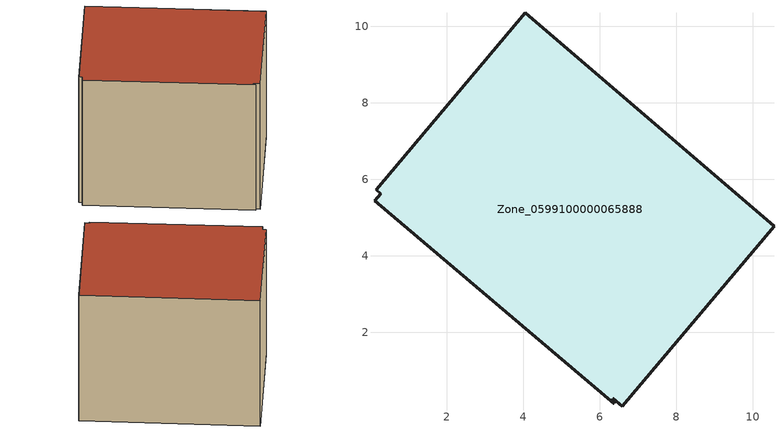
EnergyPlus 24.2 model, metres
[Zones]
Zone_0599100000065888
 floor ground (C_G): 4.06,10.36 10.56,4.78 6.59,0.06 6.34,0.28 6.38,0.14 0.12,5.44 0.28,5.62 0.16,5.73 z0.01
 wall outside (C_F): 10.56,4.78 4.06,10.36 0.16,5.73 0.28,5.62 0.12,5.44 6.38,0.14 6.34,0.28 6.59,0.06 10.56,4.78 z0.01:7.11
 roof outside (C_R): 0.28,5.62 0.12,5.44 6.38,0.14 6.34,0.28 6.59,0.06 10.56,4.78 4.06,10.36 0.16,5.73 z7.11
[BUILDING]
Pand.0599100000065888: North Axis=0; Terrain=City; Loads Convergence Tolerance Value=0.04; Temperature Convergence Tolerance Value=0.4; Solar Distribution=FullExterior; Maximum Number of Warmup Days=25; Minimum Number of Warmup Days=1
[Site:Location]
Rotterdam.The.Hague.AP_ZH_NLD Design_Conditions: Latitude=51.96; Longitude=4.45; Time Zone=1; Elevation=-4.5
[SITE:GROUNDTEMPERATURE:BUILDINGSURFACE]
18, 18, 18, 18, 18, 18, 18, 18, 18, 18, 18, 18
[MATERIAL] Thermal Absorptance=0.9; Solar Absorptance=0.7; Visible Absorptance=0.7
Name | Roughness | Thickness | Conductivity | Density | Specific Heat
G.TC.1946-1964 | MediumSmooth | 0.15 | 1 | 540 | 1210
F.TC.1946-1964 | Rough | 0.3 | 0.857143 | 1920 | 840
R.TC.1946-1964 | MediumRough | 0.2 | 0.235294 | 1500 | 1000
[CONSTRUCTION]
C_G: G.TC.1946-1964
C_F: F.TC.1946-1964
C_R: R.TC.1946-1964
[ZONE]
Zone_0599100000065888: Type=1; Multiplier=1; Ceiling Height=Autocalculate; Volume=Autocalculate; Floor Area=autocalculate; Part of Total Floor Area=Yes
[ZONEINFILTRATION:DESIGNFLOWRATE]
Infil_Zone_0599100000065888: Zone or ZoneList or Space or SpaceList=Zone_0599100000065888; Schedule=AlwaysOn; Design Flow Rate Calculation Method=Flow/Area; Flow Rate per Floor Area=0.003; Constant Term Coefficient=1; Temperature Term Coefficient=0; Velocity Term Coefficient=0; Velocity Squared Term Coefficient=0
[HVACTEMPLATE:ZONE:IDEALLOADSAIRSYSTEM]
Zone_0599100000065888: Maximum Heating Supply Air Temperature=50; Minimum Cooling Supply Air Temperature=13; Maximum Heating Supply Air Humidity Ratio=0.0156; Minimum Cooling Supply Air Humidity Ratio=0.0077; Heating Limit=NoLimit; Cooling Limit=NoLimit; Dehumidification Control Type=ConstantSensibleHeatRatio; Cooling Sensible Heat Ratio=0.7; Dehumidification Setpoint=60; Humidification Control Type=None; Humidification Setpoint=30; Outdoor Air Method=None; Outdoor Air Flow Rate per Person=0.00944; Outdoor Air Flow Rate per Zone Floor Area=0; Outdoor Air Flow Rate per Zone=0; Demand Controlled Ventilation Type=None; Outdoor Air Economizer Type=NoEconomizer; Heat Recovery Type=None; Sensible Heat Recovery Effectiveness=0.7; Latent Heat Recovery Effectiveness=0.65
[ZONECONTROL:THERMOSTAT]
ThermostatControl_Zone_0599100000065888: Zone or ZoneList=Zone_0599100000065888; Control Type Schedule=DualSetpointControlType; Control 1=Thermostat_Zone_0599100000065888; Temperature Difference Between Cutout And Setpoint=0
[THERMOSTATSETPOINT:DUALSETPOINT]
Thermostat_Zone_0599100000065888: Heating Setpoint Temperature Schedule=HeatingSetpoint_Zone_0599100000065888; Cooling Setpoint Temperature Schedule=CoolingSetpoint_Zone_0599100000065888
[SCHEDULE:COMPACT]
HeatingSetpoint_Zone_0599100000065888: Through: 12/31, For: AllDays, Until: 24:00, 21
CoolingSetpoint_Zone_0599100000065888: Through: 12/31, For: AllDays, Until: 24:00, 24
DualSetpointControlType: Through: 12/31, For: AllDays, Until: 24:00, 4
AlwaysOn: Through: 12/31, For: AllDays, Until: 24:00, 1
